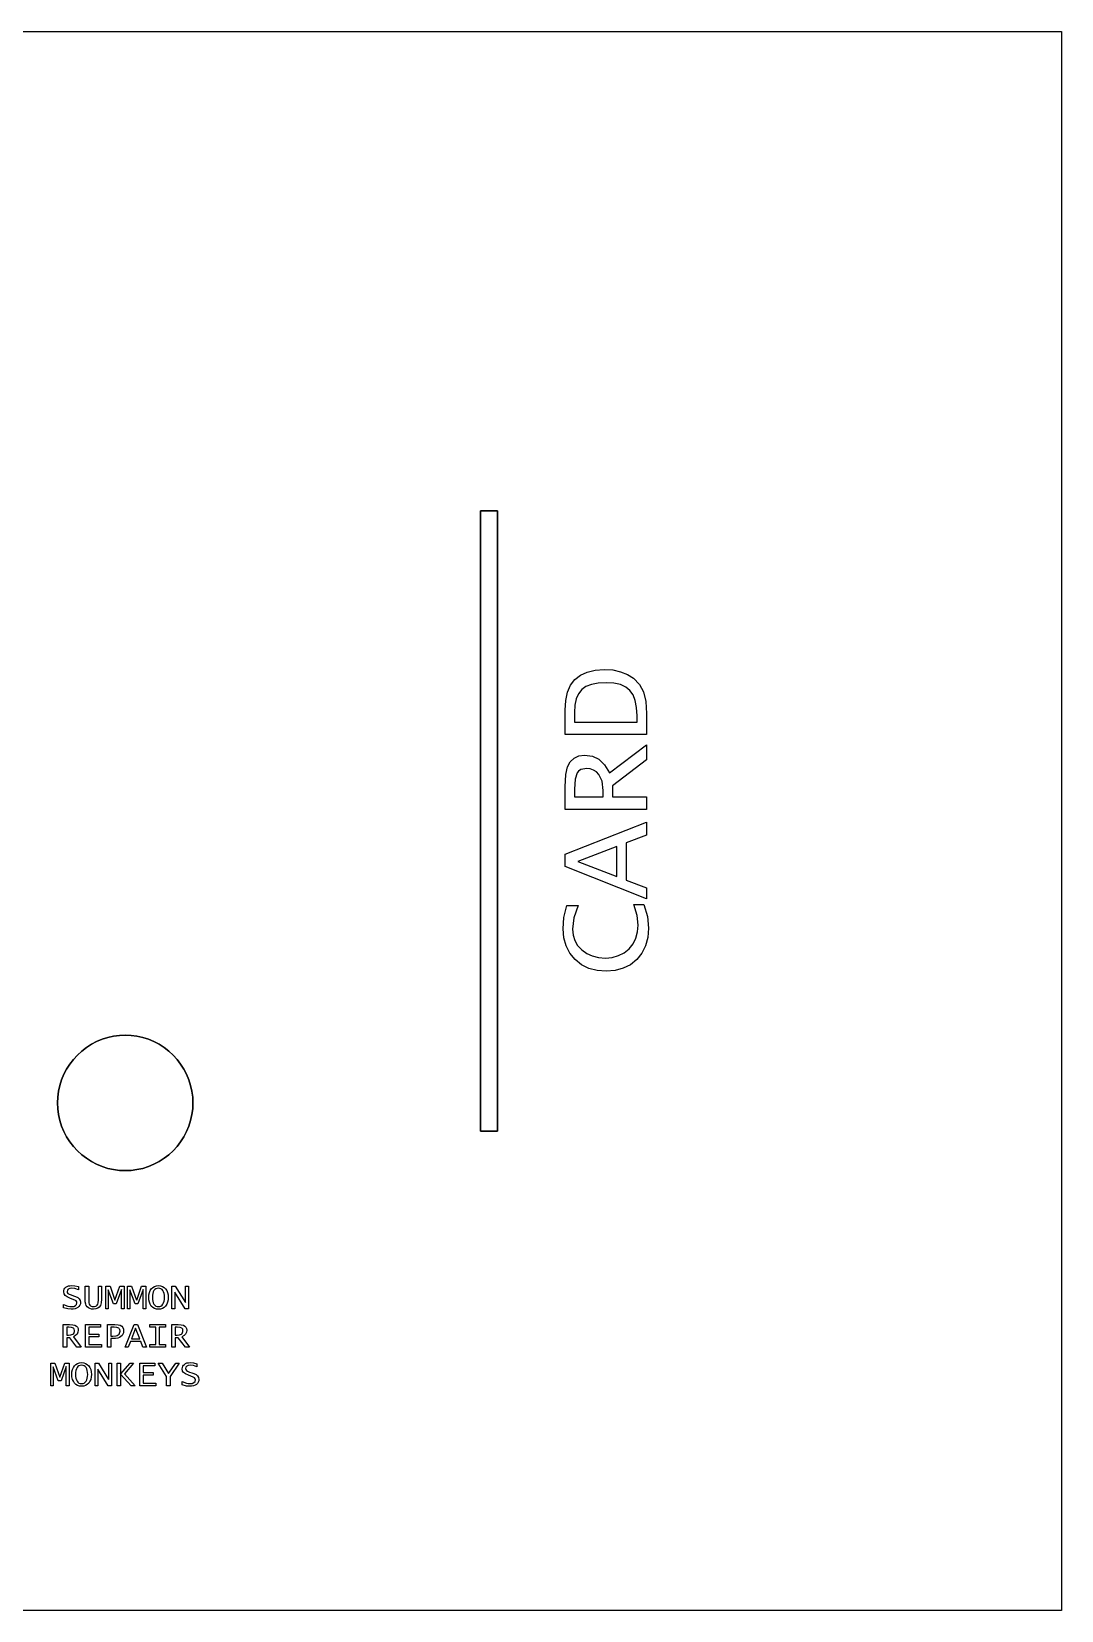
# Model space of a CAD drawing. Header units: metres. Extents: x 0 to 215, y 0 to 140.
# Drawn here: x 123.7 to 215, y 0 to 140 of the extents above; entities that cross this region are included whole.
import ezdxf

# ---------------------------------------------------------------- set-up
doc = ezdxf.new("R2010")
doc.units = ezdxf.units.M

msp = doc.modelspace()

# ---------------------------------------------------------------- linework, layer by layer
at = {"layer": 'CARD'}
for p, q in [((171.86, 82.54), (172.35, 82.93)), ((172.35, 82.93), (172.94, 83.21)), ((172.94, 83.21), (173.65, 83.38)), ((173.65, 83.38), (174.46, 83.44)), ((174.46, 83.44), (175.22, 83.39)), ((175.22, 83.39), (175.91, 83.24)), ((175.91, 83.24), (176.52, 83)), ((176.52, 83), (177.05, 82.66)), ((177.05, 82.66), (177.59, 82.11)), ((171.05, 80.68), (171.21, 81.41)), ((171.21, 81.41), (171.48, 82.03)), ((171.48, 82.03), (171.86, 82.54)), ((172.19, 81.29), (171.99, 80.84)), ((172.48, 81.65), (172.19, 81.29)), ((172.85, 81.92), (172.48, 81.65)), ((173.34, 82.1), (172.85, 81.92)), ((173.93, 82.22), (173.34, 82.1)), ((174.63, 82.26), (173.93, 82.22)), ((175.32, 82.21), (174.63, 82.26)), ((175.91, 82.09), (175.32, 82.21)), ((176.38, 81.88), (175.91, 82.09)), ((176.75, 81.58), (176.38, 81.88)), ((177.03, 81.19), (176.75, 81.58)), ((177.59, 82.11), (177.95, 81.45)), ((177.95, 81.45), (178.15, 80.61)), ((170.99, 79.84), (171.05, 80.68)), ((170.99, 77.66), (170.99, 79.84)), ((171.87, 80.28), (171.83, 79.62)), ((171.99, 80.84), (171.87, 80.28)), ((177.22, 80.68), (177.03, 81.19)), ((177.34, 80.06), (177.22, 80.68)), ((177.38, 79.33), (177.34, 80.06)), ((178.15, 80.61), (178.21, 79.54)), ((171.83, 79.62), (171.83, 78.77)), ((171.83, 78.77), (177.38, 78.77)), ((177.38, 78.77), (177.38, 79.33)), ((178.21, 79.54), (178.21, 77.66)), ((178.21, 77.66), (170.99, 77.66)), ((171.8, 75.58), (172.23, 75.77)), ((172.23, 75.77), (172.73, 75.84)), ((172.73, 75.84), (173.42, 75.75)), ((173.42, 75.75), (173.99, 75.47)), ((174.93, 74.26), (178.21, 76.75)), ((178.21, 76.75), (178.21, 75.41)), ((171.05, 74.11), (171.2, 74.79)), ((171.2, 74.79), (171.46, 75.25)), ((171.46, 75.25), (171.8, 75.58)), ((172.06, 74.26), (171.88, 73.7)), ((172.2, 74.43), (172.06, 74.26)), ((172.39, 74.56), (172.2, 74.43)), ((172.91, 74.66), (172.39, 74.56)), ((173.23, 74.62), (172.91, 74.66)), ((173.52, 74.52), (173.23, 74.62)), ((173.77, 74.36), (173.52, 74.52)), ((173.98, 74.13), (173.77, 74.36)), ((173.99, 75.47), (174.48, 74.99)), ((174.48, 74.99), (174.93, 74.26)), ((178.21, 75.41), (175.21, 73.13)), ((170.99, 73.04), (171.05, 74.11)), ((170.99, 71.02), (170.99, 73.04)), ((171.88, 73.7), (171.83, 72.81)), ((171.83, 72.81), (171.83, 72.13)), ((174.28, 73.52), (173.98, 74.13)), ((174.38, 72.71), (174.28, 73.52)), ((175.21, 73.13), (175.21, 72.13)), ((171.83, 72.13), (174.38, 72.13)), ((174.38, 72.13), (174.38, 72.71)), ((175.21, 72.13), (178.21, 72.13)), ((178.21, 72.13), (178.21, 71.02)), ((178.21, 71.02), (170.99, 71.02)), ((170.99, 67.07), (178.21, 69.91)), ((178.21, 68.74), (176.41, 68.06)), ((178.21, 69.91), (178.21, 68.74)), ((175.57, 67.73), (172.12, 66.4)), ((175.57, 65.09), (175.57, 67.73)), ((176.41, 68.06), (176.41, 64.76)), ((170.99, 65.96), (170.99, 67.07)), ((178.21, 63.11), (170.99, 65.96)), ((172.12, 66.4), (175.57, 65.09)), ((176.41, 64.76), (178.21, 64.07)), ((178.21, 64.07), (178.21, 63.11)), ((170.9, 61.44), (171.15, 62.5)), ((171.15, 62.5), (172.16, 62.5)), ((172.16, 62.5), (171.78, 61.42)), ((177.38, 61.61), (177.08, 62.6)), ((177.08, 62.6), (177.99, 62.6)), ((177.48, 60.77), (177.38, 61.61)), ((177.99, 62.6), (178.29, 61.52)), ((170.82, 60.45), (170.9, 61.44)), ((170.89, 59.65), (170.82, 60.45)), ((171.78, 61.42), (171.65, 60.42)), ((171.65, 60.42), (171.7, 59.89)), ((177.43, 60.16), (177.48, 60.77)), ((178.29, 61.52), (178.39, 60.5)), ((178.39, 60.5), (178.32, 59.68)), ((171.08, 58.93), (170.89, 59.65)), ((171.41, 58.28), (171.08, 58.93)), ((171.7, 59.89), (171.86, 59.4)), ((171.86, 59.4), (172.11, 58.96)), ((172.11, 58.96), (172.47, 58.58)), ((176.67, 58.67), (177.02, 59.11)), ((177.02, 59.11), (177.28, 59.6)), ((177.28, 59.6), (177.43, 60.16)), ((178.13, 58.94), (177.81, 58.29)), ((178.32, 59.68), (178.13, 58.94)), ((171.88, 57.72), (171.41, 58.28)), ((172.45, 57.26), (171.88, 57.72)), ((172.47, 58.58), (172.91, 58.26)), ((172.91, 58.26), (173.41, 58.04)), ((173.41, 58.04), (173.96, 57.9)), ((173.96, 57.9), (174.57, 57.85)), ((174.57, 57.85), (175.18, 57.91)), ((175.18, 57.91), (175.73, 58.06)), ((175.73, 58.06), (176.23, 58.31)), ((176.23, 58.31), (176.67, 58.67)), ((177.35, 57.73), (176.8, 57.26)), ((177.81, 58.29), (177.35, 57.73)), ((173.1, 56.93), (172.45, 57.26)), ((173.83, 56.74), (173.1, 56.93)), ((174.64, 56.67), (173.83, 56.74)), ((175.44, 56.74), (174.64, 56.67)), ((176.16, 56.94), (175.44, 56.74)), ((176.8, 57.26), (176.16, 56.94))]:
    msp.add_line(p, q, dxfattribs=at)
at = {"layer": 'Layer0'}
for points in [[(0, 0, 0), (0, 140, 0), (215, 140, 0), (215, 0, 0), (0, 0, 0)], [(165, 97.5, 0), (163.5, 97.5, 0), (163.5, 42.5, 0), (165, 42.5, 0), (165, 97.5, 0)], [(163.5, 97.5, 0), (165, 97.5, 0), (165, 42.5, 0), (163.5, 42.5, 0), (163.5, 97.5, 0)], [(138, 45, 0), (137.98, 45.52, 0), (137.91, 46.04, 0), (137.8, 46.55, 0), (137.64, 47.05, 0), (137.44, 47.54, 0), (137.2, 48, 0), (136.91, 48.44, 0), (136.6, 48.86, 0), (136.24, 49.24, 0), (135.86, 49.6, 0), (135.44, 49.91, 0), (135, 50.2, 0), (134.54, 50.44, 0), (134.05, 50.64, 0), (133.55, 50.8, 0), (133.04, 50.91, 0), (132.52, 50.98, 0), (132, 51, 0), (131.48, 50.98, 0), (130.96, 50.91, 0), (130.45, 50.8, 0), (129.95, 50.64, 0), (129.46, 50.44, 0), (129, 50.2, 0), (128.56, 49.91, 0), (128.14, 49.6, 0), (127.76, 49.24, 0), (127.4, 48.86, 0), (127.09, 48.44, 0), (126.8, 48, 0), (126.56, 47.54, 0), (126.36, 47.05, 0), (126.2, 46.55, 0), (126.09, 46.04, 0), (126.02, 45.52, 0), (126, 45, 0), (126.02, 44.48, 0), (126.09, 43.96, 0), (126.2, 43.45, 0), (126.36, 42.95, 0), (126.56, 42.46, 0), (126.8, 42, 0), (127.09, 41.56, 0), (127.4, 41.14, 0), (127.76, 40.76, 0), (128.14, 40.4, 0), (128.56, 40.09, 0), (129, 39.8, 0), (129.46, 39.56, 0), (129.95, 39.36, 0), (130.45, 39.2, 0), (130.96, 39.09, 0), (131.48, 39.02, 0), (132, 39, 0), (132.52, 39.02, 0), (133.04, 39.09, 0), (133.55, 39.2, 0), (134.05, 39.36, 0), (134.54, 39.56, 0), (135, 39.8, 0), (135.44, 40.09, 0), (135.86, 40.4, 0), (136.24, 40.76, 0), (136.6, 41.14, 0), (136.91, 41.56, 0), (137.2, 42, 0), (137.44, 42.46, 0), (137.64, 42.95, 0), (137.8, 43.45, 0), (137.91, 43.96, 0), (137.98, 44.48, 0), (138, 45, 0)], [(138, 45, 0), (137.98, 44.48, 0), (137.91, 43.96, 0), (137.8, 43.45, 0), (137.64, 42.95, 0), (137.44, 42.46, 0), (137.2, 42, 0), (136.91, 41.56, 0), (136.6, 41.14, 0), (136.24, 40.76, 0), (135.86, 40.4, 0), (135.44, 40.09, 0), (135, 39.8, 0), (134.54, 39.56, 0), (134.05, 39.36, 0), (133.55, 39.2, 0), (133.04, 39.09, 0), (132.52, 39.02, 0), (132, 39, 0), (131.48, 39.02, 0), (130.96, 39.09, 0), (130.45, 39.2, 0), (129.95, 39.36, 0), (129.46, 39.56, 0), (129, 39.8, 0), (128.56, 40.09, 0), (128.14, 40.4, 0), (127.76, 40.76, 0), (127.4, 41.14, 0), (127.09, 41.56, 0), (126.8, 42, 0), (126.56, 42.46, 0), (126.36, 42.95, 0), (126.2, 43.45, 0), (126.09, 43.96, 0), (126.02, 44.48, 0), (126, 45, 0), (126.02, 45.52, 0), (126.09, 46.04, 0), (126.2, 46.55, 0), (126.36, 47.05, 0), (126.56, 47.54, 0), (126.8, 48, 0), (127.09, 48.44, 0), (127.4, 48.86, 0), (127.76, 49.24, 0), (128.14, 49.6, 0), (128.56, 49.91, 0), (129, 50.2, 0), (129.46, 50.44, 0), (129.95, 50.64, 0), (130.45, 50.8, 0), (130.96, 50.91, 0), (131.48, 50.98, 0), (132, 51, 0), (132.52, 50.98, 0), (133.04, 50.91, 0), (133.55, 50.8, 0), (134.05, 50.64, 0), (134.54, 50.44, 0), (135, 50.2, 0), (135.44, 49.91, 0), (135.86, 49.6, 0), (136.24, 49.24, 0), (136.6, 48.86, 0), (136.91, 48.44, 0), (137.2, 48, 0), (137.44, 47.54, 0), (137.64, 47.05, 0), (137.8, 46.55, 0), (137.91, 46.04, 0), (137.98, 45.52, 0), (138, 45, 0)]]:
    msp.add_polyline3d(points, dxfattribs=at)
at = {"layer": 'SUMMON REPAIR MO'}
for p, q in [((126.56, 28.24), (126.57, 28.36)), ((126.59, 28.06), (126.56, 28.24)), ((126.57, 28.36), (126.6, 28.48)), ((126.68, 27.92), (126.59, 28.06)), ((126.6, 28.48), (126.66, 28.57)), ((126.66, 28.57), (126.74, 28.65)), ((126.74, 28.65), (126.84, 28.72)), ((126.84, 28.72), (126.96, 28.77)), ((126.87, 28.41), (126.85, 28.29)), ((126.85, 28.29), (126.86, 28.19)), ((126.86, 28.19), (126.92, 28.11)), ((126.95, 28.5), (126.87, 28.41)), ((126.92, 28.11), (127.03, 28.04)), ((127.08, 28.55), (126.95, 28.5)), ((126.96, 28.77), (127.1, 28.79)), ((127.03, 28.04), (127.21, 27.97)), ((127.26, 28.57), (127.08, 28.55)), ((127.1, 28.79), (127.26, 28.8)), ((127.26, 28.8), (127.54, 28.78)), ((127.54, 28.54), (127.26, 28.57)), ((127.54, 28.78), (127.86, 28.71)), ((127.86, 28.44), (127.54, 28.54)), ((127.86, 28.71), (127.86, 28.44)), ((128.45, 28.75), (128.76, 28.75)), ((128.45, 27.54), (128.45, 28.75)), ((128.76, 28.75), (128.76, 27.54)), ((129.63, 27.55), (129.63, 28.75)), ((129.63, 28.75), (129.9, 28.75)), ((129.9, 28.75), (129.9, 27.59)), ((130.28, 26.75), (130.28, 28.75)), ((130.28, 28.75), (130.65, 28.75)), ((130.95, 27.18), (130.5, 28.43)), ((130.5, 28.43), (130.5, 26.75)), ((130.65, 28.75), (131.09, 27.52)), ((131.09, 27.52), (131.53, 28.75)), ((131.66, 28.47), (131.21, 27.18)), ((131.53, 28.75), (131.91, 28.75)), ((131.66, 26.75), (131.66, 28.47)), ((131.91, 28.75), (131.91, 26.75)), ((132.21, 26.75), (132.21, 28.75)), ((132.21, 28.75), (132.57, 28.75)), ((132.87, 27.18), (132.42, 28.43)), ((132.42, 28.43), (132.42, 26.75)), ((132.57, 28.75), (133.01, 27.52)), ((133.02, 27.52), (133.45, 28.75)), ((133.58, 28.47), (133.13, 27.18)), ((133.45, 28.75), (133.83, 28.75)), ((133.58, 26.75), (133.58, 28.47)), ((133.83, 28.75), (133.83, 26.75)), ((134.09, 27.98), (134.14, 28.19)), ((134.14, 28.19), (134.21, 28.36)), ((134.21, 28.36), (134.31, 28.52)), ((134.31, 28.52), (134.44, 28.64)), ((134.44, 28.1), (134.41, 27.94)), ((134.44, 28.64), (134.59, 28.73)), ((134.48, 28.24), (134.44, 28.1)), ((134.55, 28.36), (134.48, 28.24)), ((134.62, 28.45), (134.55, 28.36)), ((134.59, 28.73), (134.76, 28.78)), ((134.71, 28.52), (134.62, 28.45)), ((134.82, 28.56), (134.71, 28.52)), ((134.76, 28.78), (134.94, 28.8)), ((134.94, 28.57), (134.82, 28.56)), ((134.94, 28.8), (135.13, 28.78)), ((135.07, 28.56), (134.94, 28.57)), ((135.17, 28.52), (135.07, 28.56)), ((135.13, 28.78), (135.3, 28.73)), ((135.27, 28.45), (135.17, 28.52)), ((135.34, 28.36), (135.27, 28.45)), ((135.3, 28.73), (135.45, 28.64)), ((135.4, 28.24), (135.34, 28.36)), ((135.45, 28.1), (135.4, 28.24)), ((135.45, 28.64), (135.58, 28.52)), ((135.47, 27.94), (135.45, 28.1)), ((135.58, 28.52), (135.68, 28.36)), ((135.68, 28.36), (135.75, 28.19)), ((135.75, 28.19), (135.8, 27.98)), ((136.14, 26.75), (136.14, 28.76)), ((136.14, 28.76), (136.43, 28.76)), ((137.31, 26.75), (136.39, 28.22)), ((136.39, 28.22), (136.39, 26.75)), ((136.43, 28.76), (137.34, 27.31)), ((137.35, 27.31), (137.35, 28.76)), ((137.35, 28.76), (137.6, 28.76)), ((137.6, 28.76), (137.6, 26.75)), ((126.54, 26.82), (126.54, 27.12)), ((126.54, 27.12), (126.92, 26.98)), ((126.92, 26.73), (126.54, 26.82)), ((126.84, 27.8), (126.68, 27.92)), ((127.1, 27.68), (126.84, 27.8)), ((126.92, 26.98), (127.08, 26.95)), ((127.21, 26.71), (126.92, 26.73)), ((127.08, 26.95), (127.22, 26.94)), ((127.31, 27.61), (127.1, 27.68)), ((127.21, 27.97), (127.41, 27.9)), ((127.39, 26.72), (127.21, 26.71)), ((127.22, 26.94), (127.43, 26.96)), ((127.52, 27.52), (127.31, 27.61)), ((127.55, 26.75), (127.39, 26.72)), ((127.41, 27.9), (127.59, 27.83)), ((127.43, 26.96), (127.59, 27.03)), ((127.64, 27.45), (127.52, 27.52)), ((127.69, 26.8), (127.55, 26.75)), ((127.59, 27.83), (127.79, 27.74)), ((127.59, 27.03), (127.69, 27.13)), ((127.7, 27.37), (127.64, 27.45)), ((127.69, 27.13), (127.72, 27.27)), ((127.81, 26.87), (127.69, 26.8)), ((127.72, 27.27), (127.7, 27.37)), ((127.79, 27.74), (127.92, 27.63)), ((127.9, 26.96), (127.81, 26.87)), ((127.97, 27.07), (127.9, 26.96)), ((127.92, 27.63), (128, 27.48)), ((128.02, 27.18), (127.97, 27.07)), ((128, 27.48), (128.03, 27.32)), ((128.03, 27.32), (128.02, 27.18)), ((128.46, 27.35), (128.45, 27.54)), ((128.5, 27.17), (128.46, 27.35)), ((128.55, 27.03), (128.5, 27.17)), ((128.63, 26.91), (128.55, 27.03)), ((128.73, 26.82), (128.63, 26.91)), ((128.86, 26.76), (128.73, 26.82)), ((128.76, 27.54), (128.78, 27.27)), ((128.78, 27.27), (128.81, 27.16)), ((128.81, 27.16), (128.86, 27.08)), ((128.86, 27.08), (128.92, 27.02)), ((129.01, 26.72), (128.86, 26.76)), ((128.92, 27.02), (128.99, 26.97)), ((128.99, 26.97), (129.08, 26.95)), ((129.19, 26.71), (129.01, 26.72)), ((129.08, 26.95), (129.18, 26.94)), ((129.18, 26.94), (129.29, 26.95)), ((129.39, 26.73), (129.19, 26.71)), ((129.29, 26.95), (129.39, 26.97)), ((129.39, 26.97), (129.46, 27.02)), ((129.56, 26.79), (129.39, 26.73)), ((129.46, 27.02), (129.52, 27.08)), ((129.52, 27.08), (129.57, 27.16)), ((129.7, 26.9), (129.56, 26.79)), ((129.57, 27.16), (129.6, 27.27)), ((129.6, 27.27), (129.63, 27.55)), ((129.81, 27.05), (129.7, 26.9)), ((129.87, 27.27), (129.81, 27.05)), ((129.9, 27.59), (129.87, 27.27)), ((130.5, 26.75), (130.28, 26.75)), ((131.21, 27.18), (130.95, 27.18)), ((131.91, 26.75), (131.66, 26.75)), ((132.42, 26.75), (132.21, 26.75)), ((133.13, 27.18), (132.87, 27.18)), ((133.83, 26.75), (133.58, 26.75)), ((134.08, 27.76), (134.09, 27.98)), ((134.09, 27.53), (134.08, 27.76)), ((134.14, 27.32), (134.09, 27.53)), ((134.21, 27.15), (134.14, 27.32)), ((134.31, 26.99), (134.21, 27.15)), ((134.44, 26.87), (134.31, 26.99)), ((134.41, 27.94), (134.41, 27.76)), ((134.41, 27.76), (134.41, 27.57)), ((134.41, 27.57), (134.44, 27.41)), ((134.44, 27.41), (134.48, 27.27)), ((134.59, 26.78), (134.44, 26.87)), ((134.48, 27.27), (134.55, 27.15)), ((134.55, 27.15), (134.62, 27.06)), ((134.76, 26.72), (134.59, 26.78)), ((134.62, 27.06), (134.71, 26.99)), ((134.71, 26.99), (134.82, 26.95)), ((134.94, 26.71), (134.76, 26.72)), ((134.82, 26.95), (134.94, 26.94)), ((134.94, 26.94), (135.07, 26.95)), ((135.13, 26.72), (134.94, 26.71)), ((135.07, 26.95), (135.17, 26.99)), ((135.3, 26.78), (135.13, 26.72)), ((135.17, 26.99), (135.27, 27.06)), ((135.27, 27.06), (135.34, 27.15)), ((135.45, 26.87), (135.3, 26.78)), ((135.34, 27.15), (135.4, 27.27)), ((135.4, 27.27), (135.45, 27.41)), ((135.45, 27.41), (135.47, 27.57)), ((135.58, 26.99), (135.45, 26.87)), ((135.48, 27.76), (135.47, 27.94)), ((135.47, 27.57), (135.48, 27.76)), ((135.68, 27.15), (135.58, 26.99)), ((135.75, 27.32), (135.68, 27.15)), ((135.8, 27.53), (135.75, 27.32)), ((135.8, 27.98), (135.81, 27.76)), ((135.81, 27.76), (135.8, 27.53)), ((136.39, 26.75), (136.14, 26.75)), ((137.6, 26.75), (137.31, 26.75)), ((126.5, 23.34), (126.5, 25.34)), ((126.5, 25.34), (127.06, 25.34)), ((127.06, 25.34), (127.36, 25.33)), ((127.36, 25.33), (127.54, 25.28)), ((127.54, 25.28), (127.67, 25.21)), ((127.67, 25.21), (127.76, 25.12)), ((128.47, 23.34), (128.47, 25.34)), ((128.47, 25.34), (129.82, 25.34)), ((129.82, 25.34), (129.82, 25.11)), ((130.42, 23.34), (130.42, 25.34)), ((130.42, 25.34), (131.07, 25.34)), ((131.07, 25.34), (131.36, 25.32)), ((131.36, 25.32), (131.56, 25.28)), ((131.56, 25.28), (131.69, 25.2)), ((132, 23.34), (132.79, 25.34)), ((132.79, 25.34), (133.1, 25.34)), ((133.1, 25.34), (133.89, 23.34)), ((134.18, 25.11), (134.18, 25.34)), ((134.18, 25.34), (135.56, 25.34)), ((135.56, 25.34), (135.56, 25.11)), ((136.12, 23.34), (136.12, 25.34)), ((136.12, 25.34), (136.68, 25.34)), ((136.68, 25.34), (136.97, 25.33)), ((136.97, 25.33), (137.16, 25.28)), ((137.16, 25.28), (137.29, 25.21)), ((137.29, 25.21), (137.38, 25.12)), ((127, 25.11), (126.81, 25.11)), ((126.81, 25.11), (126.81, 24.4)), ((126.81, 24.4), (126.97, 24.4)), ((127.08, 24.17), (126.81, 24.17)), ((126.81, 24.17), (126.81, 23.34)), ((126.97, 24.4), (127.19, 24.43)), ((127.24, 25.09), (127, 25.11)), ((127.72, 23.34), (127.08, 24.17)), ((127.19, 24.43), (127.36, 24.51)), ((127.4, 25.04), (127.24, 25.09)), ((127.36, 24.51), (127.43, 24.57)), ((127.45, 25.01), (127.4, 25.04)), ((127.6, 24.37), (127.4, 24.25)), ((127.4, 24.25), (128.09, 23.34)), ((127.43, 24.57), (127.47, 24.64)), ((127.48, 24.95), (127.45, 25.01)), ((127.47, 24.64), (127.5, 24.72)), ((127.51, 24.81), (127.48, 24.95)), ((127.5, 24.72), (127.51, 24.81)), ((127.73, 24.51), (127.6, 24.37)), ((127.81, 24.67), (127.73, 24.51)), ((127.76, 25.12), (127.82, 25)), ((127.83, 24.86), (127.81, 24.67)), ((127.82, 25), (127.83, 24.86)), ((129.82, 25.11), (128.78, 25.11)), ((128.78, 25.11), (128.78, 24.5)), ((128.78, 24.5), (129.67, 24.5)), ((129.67, 24.27), (128.78, 24.27)), ((128.78, 24.27), (128.78, 23.57)), ((129.67, 24.5), (129.67, 24.27)), ((131.03, 25.11), (130.72, 25.11)), ((130.72, 25.11), (130.72, 24.33)), ((130.72, 24.33), (130.91, 24.33)), ((130.95, 24.1), (130.72, 24.1)), ((130.72, 24.1), (130.72, 23.34)), ((130.91, 24.33), (131.19, 24.36)), ((131.15, 24.11), (130.95, 24.1)), ((131.26, 25.09), (131.03, 25.11)), ((131.33, 24.14), (131.15, 24.11)), ((131.19, 24.36), (131.29, 24.39)), ((131.42, 25.03), (131.26, 25.09)), ((131.29, 24.39), (131.38, 24.44)), ((131.49, 24.2), (131.33, 24.14)), ((131.38, 24.44), (131.45, 24.5)), ((131.47, 24.98), (131.42, 25.03)), ((131.45, 24.5), (131.5, 24.58)), ((131.51, 24.92), (131.47, 24.98)), ((131.62, 24.28), (131.49, 24.2)), ((131.5, 24.58), (131.53, 24.66)), ((131.54, 24.77), (131.51, 24.92)), ((131.53, 24.66), (131.54, 24.77)), ((131.73, 24.38), (131.62, 24.28)), ((131.69, 25.2), (131.79, 25.09)), ((131.8, 24.49), (131.73, 24.38)), ((131.79, 25.09), (131.85, 24.94)), ((131.85, 24.62), (131.8, 24.49)), ((131.85, 24.94), (131.86, 24.77)), ((131.86, 24.77), (131.85, 24.62)), ((132.46, 23.84), (132.27, 23.34)), ((133.37, 23.84), (132.46, 23.84)), ((132.91, 25.03), (132.55, 24.07)), ((132.55, 24.07), (133.28, 24.07)), ((133.28, 24.07), (132.91, 25.03)), ((133.56, 23.34), (133.37, 23.84)), ((134.71, 25.11), (134.18, 25.11)), ((134.71, 23.57), (134.71, 25.11)), ((135.56, 25.11), (135.02, 25.11)), ((135.02, 25.11), (135.02, 23.57)), ((136.61, 25.11), (136.42, 25.11)), ((136.42, 25.11), (136.42, 24.4)), ((136.42, 24.4), (136.59, 24.4)), ((136.7, 24.17), (136.42, 24.17)), ((136.42, 24.17), (136.42, 23.34)), ((136.59, 24.4), (136.81, 24.43)), ((136.86, 25.09), (136.61, 25.11)), ((137.33, 23.34), (136.7, 24.17)), ((136.81, 24.43), (136.98, 24.51)), ((137.01, 25.04), (136.86, 25.09)), ((136.98, 24.51), (137.04, 24.57)), ((137.06, 25.01), (137.01, 25.04)), ((137.22, 24.37), (137.01, 24.25)), ((137.01, 24.25), (137.7, 23.34)), ((137.04, 24.57), (137.09, 24.64)), ((137.1, 24.95), (137.06, 25.01)), ((137.09, 24.64), (137.11, 24.72)), ((137.12, 24.81), (137.1, 24.95)), ((137.11, 24.72), (137.12, 24.81)), ((137.35, 24.51), (137.22, 24.37)), ((137.43, 24.67), (137.35, 24.51)), ((137.38, 25.12), (137.43, 25)), ((137.43, 25), (137.45, 24.86)), ((137.45, 24.86), (137.43, 24.67)), ((126.81, 23.34), (126.5, 23.34)), ((128.09, 23.34), (127.72, 23.34)), ((129.9, 23.34), (128.47, 23.34)), ((128.78, 23.57), (129.9, 23.57)), ((129.9, 23.57), (129.9, 23.34)), ((130.72, 23.34), (130.42, 23.34)), ((132.27, 23.34), (132, 23.34)), ((133.89, 23.34), (133.56, 23.34)), ((134.18, 23.34), (134.18, 23.57)), ((134.18, 23.57), (134.71, 23.57)), ((135.56, 23.34), (134.18, 23.34)), ((135.02, 23.57), (135.56, 23.57)), ((135.56, 23.57), (135.56, 23.34)), ((136.42, 23.34), (136.12, 23.34)), ((137.7, 23.34), (137.33, 23.34)), ((125.39, 19.92), (125.39, 21.92)), ((125.39, 21.92), (125.76, 21.92)), ((126.06, 20.35), (125.61, 21.61)), ((125.61, 21.61), (125.61, 19.92)), ((125.76, 21.92), (126.2, 20.69)), ((126.21, 20.69), (126.64, 21.92)), ((126.77, 21.64), (126.32, 20.35)), ((126.64, 21.92), (127.02, 21.92)), ((126.77, 19.92), (126.77, 21.64)), ((127.02, 21.92), (127.02, 19.92)), ((127.27, 20.93), (127.28, 21.15)), ((127.28, 21.15), (127.33, 21.36)), ((127.33, 21.36), (127.4, 21.53)), ((127.4, 21.53), (127.5, 21.69)), ((127.5, 21.69), (127.63, 21.81)), ((127.63, 21.27), (127.6, 21.11)), ((127.6, 21.11), (127.6, 20.93)), ((127.63, 21.81), (127.78, 21.9)), ((127.67, 21.41), (127.63, 21.27)), ((127.74, 21.53), (127.67, 21.41)), ((127.81, 21.62), (127.74, 21.53)), ((127.78, 21.9), (127.95, 21.96)), ((127.9, 21.69), (127.81, 21.62)), ((128.01, 21.73), (127.9, 21.69)), ((127.95, 21.96), (128.13, 21.97)), ((128.13, 21.74), (128.01, 21.73)), ((128.13, 21.97), (128.32, 21.96)), ((128.26, 21.73), (128.13, 21.74)), ((128.36, 21.69), (128.26, 21.73)), ((128.32, 21.96), (128.49, 21.9)), ((128.45, 21.62), (128.36, 21.69)), ((128.53, 21.53), (128.45, 21.62)), ((128.49, 21.9), (128.64, 21.81)), ((128.59, 21.41), (128.53, 21.53)), ((128.64, 21.27), (128.59, 21.41)), ((128.64, 21.81), (128.77, 21.69)), ((128.66, 21.11), (128.64, 21.27)), ((128.67, 20.93), (128.66, 21.11)), ((128.77, 21.69), (128.87, 21.53)), ((128.87, 21.53), (128.94, 21.36)), ((128.94, 21.36), (128.99, 21.15)), ((128.99, 21.15), (129, 20.93)), ((129.33, 19.92), (129.33, 21.93)), ((129.33, 21.93), (129.62, 21.93)), ((130.5, 19.92), (129.58, 21.39)), ((129.58, 21.39), (129.58, 19.92)), ((129.62, 21.93), (130.53, 20.48)), ((130.54, 20.48), (130.54, 21.93)), ((130.54, 21.93), (130.79, 21.93)), ((130.79, 21.93), (130.79, 19.92)), ((131.28, 19.92), (131.28, 21.92)), ((131.28, 21.92), (131.59, 21.92)), ((131.59, 21.92), (131.59, 20.94)), ((131.59, 20.94), (132.43, 21.92)), ((132.74, 21.92), (131.93, 20.98)), ((132.43, 21.92), (132.74, 21.92)), ((133.28, 19.92), (133.28, 21.92)), ((133.28, 21.92), (134.63, 21.92)), ((134.63, 21.69), (133.59, 21.69)), ((133.59, 21.69), (133.59, 21.09)), ((133.59, 21.09), (134.47, 21.09)), ((134.47, 21.09), (134.47, 20.86)), ((134.63, 21.92), (134.63, 21.69)), ((135.67, 20.74), (134.91, 21.92)), ((134.91, 21.92), (135.27, 21.92)), ((135.27, 21.92), (135.85, 21)), ((135.85, 21), (136.49, 21.92)), ((136.78, 21.92), (135.98, 20.74)), ((136.49, 21.92), (136.78, 21.92)), ((137.06, 21.41), (137.07, 21.53)), ((137.09, 21.23), (137.06, 21.41)), ((137.07, 21.53), (137.1, 21.65)), ((137.18, 21.09), (137.09, 21.23)), ((137.1, 21.65), (137.16, 21.74)), ((137.16, 21.74), (137.24, 21.82)), ((137.34, 20.97), (137.18, 21.09)), ((137.24, 21.82), (137.34, 21.89)), ((137.34, 21.89), (137.46, 21.94)), ((137.37, 21.58), (137.34, 21.46)), ((137.34, 21.46), (137.36, 21.36)), ((137.36, 21.36), (137.42, 21.28)), ((137.45, 21.67), (137.37, 21.58)), ((137.42, 21.28), (137.53, 21.21)), ((137.58, 21.72), (137.45, 21.67)), ((137.46, 21.94), (137.6, 21.96)), ((137.53, 21.21), (137.71, 21.14)), ((137.76, 21.74), (137.58, 21.72)), ((137.6, 21.96), (137.76, 21.97)), ((137.71, 21.14), (137.91, 21.07)), ((137.76, 21.97), (138.04, 21.95)), ((138.04, 21.71), (137.76, 21.74)), ((137.91, 21.07), (138.09, 21)), ((138.04, 21.95), (138.36, 21.88)), ((138.36, 21.61), (138.04, 21.71)), ((138.09, 21), (138.28, 20.91)), ((138.36, 21.88), (138.36, 21.61)), ((125.61, 19.92), (125.39, 19.92)), ((126.32, 20.35), (126.06, 20.35)), ((127.02, 19.92), (126.77, 19.92)), ((127.28, 20.7), (127.27, 20.93)), ((127.33, 20.49), (127.28, 20.7)), ((127.4, 20.32), (127.33, 20.49)), ((127.5, 20.16), (127.4, 20.32)), ((127.63, 20.04), (127.5, 20.16)), ((127.6, 20.93), (127.6, 20.74)), ((127.6, 20.74), (127.63, 20.58)), ((127.63, 20.58), (127.67, 20.44)), ((127.78, 19.95), (127.63, 20.04)), ((127.67, 20.44), (127.74, 20.32)), ((127.74, 20.32), (127.81, 20.23)), ((127.95, 19.89), (127.78, 19.95)), ((127.81, 20.23), (127.9, 20.16)), ((127.9, 20.16), (128.01, 20.12)), ((128.13, 19.88), (127.95, 19.89)), ((128.01, 20.12), (128.13, 20.11)), ((128.13, 20.11), (128.26, 20.12)), ((128.32, 19.89), (128.13, 19.88)), ((128.26, 20.12), (128.36, 20.16)), ((128.49, 19.95), (128.32, 19.89)), ((128.36, 20.16), (128.45, 20.23)), ((128.45, 20.23), (128.53, 20.32)), ((128.64, 20.04), (128.49, 19.95)), ((128.53, 20.32), (128.59, 20.44)), ((128.59, 20.44), (128.64, 20.58)), ((128.64, 20.58), (128.66, 20.74)), ((128.77, 20.16), (128.64, 20.04)), ((128.66, 20.74), (128.67, 20.93)), ((128.87, 20.32), (128.77, 20.16)), ((128.94, 20.49), (128.87, 20.32)), ((128.99, 20.7), (128.94, 20.49)), ((129, 20.93), (128.99, 20.7)), ((129.58, 19.92), (129.33, 19.92)), ((130.79, 19.92), (130.5, 19.92)), ((131.59, 19.92), (131.28, 19.92)), ((132.52, 19.92), (131.59, 20.94)), ((131.59, 20.94), (131.59, 19.92)), ((131.93, 20.98), (132.89, 19.92)), ((132.89, 19.92), (132.52, 19.92)), ((134.7, 19.92), (133.28, 19.92)), ((134.47, 20.86), (133.59, 20.86)), ((133.59, 20.86), (133.59, 20.16)), ((133.59, 20.16), (134.7, 20.16)), ((134.7, 20.16), (134.7, 19.92)), ((135.67, 19.92), (135.67, 20.74)), ((135.98, 19.92), (135.67, 19.92)), ((135.98, 20.74), (135.98, 19.92)), ((137.04, 19.99), (137.04, 20.29)), ((137.04, 20.29), (137.42, 20.15)), ((137.42, 19.9), (137.04, 19.99)), ((137.6, 20.85), (137.34, 20.97)), ((137.42, 20.15), (137.58, 20.12)), ((137.71, 19.88), (137.42, 19.9)), ((137.58, 20.12), (137.72, 20.11)), ((137.81, 20.78), (137.6, 20.85)), ((137.89, 19.89), (137.71, 19.88)), ((137.72, 20.11), (137.93, 20.13)), ((138.02, 20.69), (137.81, 20.78)), ((138.05, 19.92), (137.89, 19.89)), ((137.93, 20.13), (138.08, 20.2)), ((138.14, 20.62), (138.02, 20.69)), ((138.19, 19.97), (138.05, 19.92)), ((138.08, 20.2), (138.19, 20.3)), ((138.2, 20.54), (138.14, 20.62)), ((138.19, 20.3), (138.22, 20.44)), ((138.31, 20.04), (138.19, 19.97)), ((138.22, 20.44), (138.2, 20.54)), ((138.28, 20.91), (138.42, 20.8)), ((138.4, 20.13), (138.31, 20.04)), ((138.47, 20.24), (138.4, 20.13)), ((138.42, 20.8), (138.5, 20.66)), ((138.52, 20.35), (138.47, 20.24)), ((138.5, 20.66), (138.53, 20.49)), ((138.53, 20.49), (138.52, 20.35))]:
    msp.add_line(p, q, dxfattribs=at)

doc.saveas('drawing.dxf')
